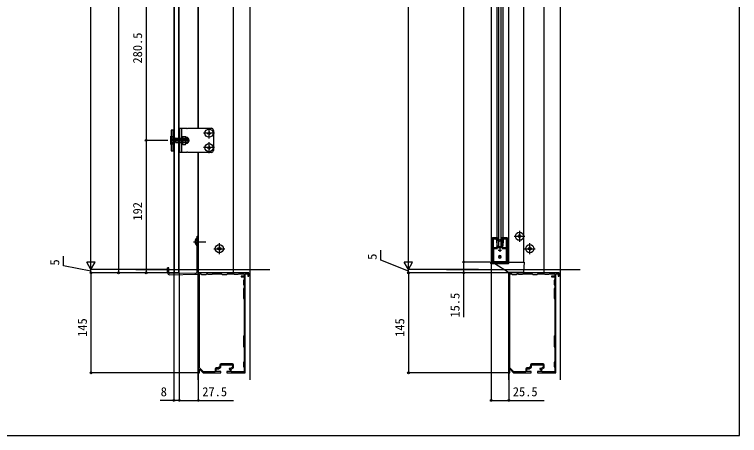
# Model space of a CAD drawing. Units: millimetres, scale not verified. Extents: x -1051 to 1050, y -1573 to 1564.
# Drawn here: x -1 to 1050, y -1572 to -961 of the extents above; entities that cross this region are included whole.
import ezdxf
from ezdxf.enums import TextEntityAlignment as Align

# ---------------------------------------------------------------- set-up
doc = ezdxf.new("R2010")
doc.units = ezdxf.units.MM
doc.header["$LTSCALE"] = 5
for name, color, linetype in [('0-2_YKK_11', 7, 'Continuous'), ('0-3_YKK_12', 2, 'Continuous'), ('0-4_YKK_13', 4, 'Continuous'), ('0-5_YKK_D', 6, 'Continuous'), ('0-6_YKK_ZWAK', 7, 'Continuous')]:
    doc.layers.add(name, color=color, linetype=linetype)
doc.styles.add('ＭＳ ゴシック', font='')
doc.styles.get('ＭＳ ゴシック').set_extended_font_data('MS Gothic')

msp = doc.modelspace()

# ---------------------------------------------------------------- linework, layer by layer
at = {"layer": '0-2_YKK_11'}
for p, q in [((702.724, -1300.295), (702.724, -1305.295)), ((700.224, -1302.795), (705.224, -1302.795)), ((315.325, -1467.995), (298.625, -1467.995)), ((765.325, -1467.995), (748.625, -1467.995))]:
    msp.add_line(p, q, dxfattribs=at)
msp.add_lwpolyline([(692.224, -1285.295), (692.224, -1320.295), (713.224, -1320.295), (713.224, -1285.295), (707.224, -1285.295), (707.224, -1287.795), (708.024, -1287.795), (708.024, -1286.295), (712.024, -1286.295), (712.024, -1299.795), (693.424, -1299.795), (693.424, -1286.295), (697.424, -1286.295), (697.424, -1287.795), (698.224, -1287.795), (698.224, -1285.295)], close=True, dxfattribs=at)
for points in [[(699.342, -1300.795), (693.324, -1300.795), (693.324, -1319.295), (712.124, -1319.295), (712.124, -1300.795), (706.107, -1300.795)], [(333.605, -1349.52), (333.725, -1349.336), (333.725, -1337.295), (337.325, -1337.295), (337.325, -1340.795), (338.725, -1340.795), (338.725, -1335.795), (304.184, -1335.795), (304, -1335.915), (303.45, -1335.915), (303.267, -1335.795), (283.184, -1335.795), (283, -1335.915), (282.45, -1335.915), (282.267, -1335.795), (274.184, -1335.795), (274, -1335.915), (273.45, -1335.915), (273.267, -1335.795), (265.725, -1335.795), (265.725, -1338.795), (266.025, -1339.095)], [(266.025, -1339.095), (266.025, -1472.495), (265.725, -1472.795), (265.725, -1480.795), (267.225, -1480.795), (267.225, -1475.895), (267.594, -1475.741), (272.725, -1480.795), (298.225, -1480.795), (298.225, -1478.795), (291.625, -1478.795), (291.625, -1475.095), (295.125, -1475.095), (298.425, -1472.595), (298.425, -1469.295), (315.525, -1469.295), (315.525, -1472.595), (312.025, -1474.495), (310.525, -1474.495), (310.525, -1475.395), (312.025, -1475.395), (312.025, -1478.795), (307.225, -1478.795), (307.225, -1480.795), (333.725, -1480.795), (333.725, -1469.253), (333.605, -1469.07), (333.605, -1468.52), (333.725, -1468.336), (333.725, -1431.253), (333.605, -1431.07), (333.605, -1430.52), (333.725, -1430.336), (333.725, -1366.253), (333.605, -1366.07), (333.605, -1365.52), (333.725, -1365.336), (333.725, -1350.253), (333.605, -1350.07), (333.605, -1349.52)], [(267.325, -1473.652), (267.325, -1337.095), (269.525, -1337.095), (270.725, -1338.295), (276.725, -1338.295), (277.925, -1337.095), (279.025, -1337.095), (279.725, -1337.795), (285.725, -1337.795), (286.425, -1337.095), (299.525, -1337.095), (300.725, -1338.295), (306.725, -1338.295), (307.925, -1337.095), (317.025, -1337.095), (317.725, -1337.795), (323.725, -1337.795), (324.425, -1337.095), (332.425, -1337.095), (332.425, -1340.795), (327.725, -1340.795), (327.725, -1341.795), (332.425, -1341.795), (332.425, -1345.595), (331.225, -1346.795), (331.225, -1352.795), (332.425, -1353.995), (332.425, -1357.595), (331.225, -1358.795), (331.225, -1372.795), (332.425, -1373.995), (332.425, -1426.595), (331.225, -1427.795), (331.225, -1442.795), (332.425, -1443.995), (332.425, -1464.595), (331.225, -1465.795), (331.225, -1471.795), (332.425, -1472.995), (332.425, -1479.295)], [(783.605, -1349.52), (783.725, -1349.336), (783.725, -1337.295), (787.325, -1337.295), (787.325, -1340.795), (788.725, -1340.795), (788.725, -1335.795), (754.184, -1335.795), (754, -1335.915), (753.45, -1335.915), (753.267, -1335.795), (733.184, -1335.795), (733, -1335.915), (732.45, -1335.915), (732.267, -1335.795), (724.184, -1335.795), (724, -1335.915), (723.45, -1335.915), (723.267, -1335.795), (715.725, -1335.795), (715.725, -1338.795), (716.025, -1339.095)], [(716.025, -1339.095), (716.025, -1472.495), (715.725, -1472.795), (715.725, -1480.795), (717.225, -1480.795), (717.225, -1475.895), (717.594, -1475.741), (722.725, -1480.795), (748.225, -1480.795), (748.225, -1478.795), (741.625, -1478.795), (741.625, -1475.095), (745.125, -1475.095), (748.425, -1472.595), (748.425, -1469.295), (765.525, -1469.295), (765.525, -1472.595), (762.025, -1474.495), (760.525, -1474.495), (760.525, -1475.395), (762.025, -1475.395), (762.025, -1478.795), (757.225, -1478.795), (757.225, -1480.795), (783.725, -1480.795), (783.725, -1469.253), (783.605, -1469.07), (783.605, -1468.52), (783.725, -1468.336), (783.725, -1431.253), (783.605, -1431.07), (783.605, -1430.52), (783.725, -1430.336), (783.725, -1366.253), (783.605, -1366.07), (783.605, -1365.52), (783.725, -1365.336), (783.725, -1350.253), (783.605, -1350.07), (783.605, -1349.52)], [(717.325, -1473.652), (717.325, -1337.095), (719.525, -1337.095), (720.725, -1338.295), (726.725, -1338.295), (727.925, -1337.095), (729.025, -1337.095), (729.725, -1337.795), (735.725, -1337.795), (736.425, -1337.095), (749.525, -1337.095), (750.725, -1338.295), (756.725, -1338.295), (757.925, -1337.095), (767.025, -1337.095), (767.725, -1337.795), (773.725, -1337.795), (774.425, -1337.095), (782.425, -1337.095), (782.425, -1340.795), (777.725, -1340.795), (777.725, -1341.795), (782.425, -1341.795), (782.425, -1345.595), (781.225, -1346.795), (781.225, -1352.795), (782.425, -1353.995), (782.425, -1357.595), (781.225, -1358.795), (781.225, -1372.795), (782.425, -1373.995), (782.425, -1426.595), (781.225, -1427.795), (781.225, -1442.795), (782.425, -1443.995), (782.425, -1464.595), (781.225, -1465.795), (781.225, -1471.795), (782.425, -1472.995), (782.425, -1479.295)], [(297.125, -1469.495), (297.125, -1471.949), (294.688, -1473.795), (291.825, -1473.795)], [(332.425, -1479.295), (313.325, -1479.295), (313.325, -1475.268), (316.825, -1473.368), (316.825, -1469.495)], [(747.125, -1469.495), (747.125, -1471.949), (744.688, -1473.795), (741.825, -1473.795)], [(782.425, -1479.295), (763.325, -1479.295), (763.325, -1475.268), (766.825, -1473.368), (766.825, -1469.495)], [(290.325, -1475.295), (290.325, -1479.295), (273.055, -1479.295), (267.325, -1473.652)], [(740.325, -1475.295), (740.325, -1479.295), (723.055, -1479.295), (717.325, -1473.652)]]:
    msp.add_lwpolyline(points, dxfattribs=at)
for centre, start, end in [((298.625, -1469.495), 90.00001, 179.99999), ((315.325, -1469.495), 0.00001, 89.99999), ((748.625, -1469.495), 90.00001, 179.99999), ((765.325, -1469.495), 0.00001, 89.99999), ((291.825, -1475.295), 90.00001, 179.99999), ((741.825, -1475.295), 90.00001, 179.99999)]:
    msp.add_arc(centre, 1.5, start, end, dxfattribs=at)
at = {"layer": '0-3_YKK_12'}
for p, q in [((340.225, -222.795), (340.225, -1490.795)), ((790.225, -222.795), (790.225, -1490.795)), ((690.224, -316.295), (690.224, -1320.295)), ((715.224, -316.295), (715.224, -1320.295)), ((737.224, -316.295), (737.224, -1320.295)), ((698.224, -351.825), (698.224, -1285.295)), ((707.224, -351.825), (707.224, -1285.295)), ((265.225, -880.795), (265.225, -1126.295)), ((266.225, -1126.295), (266.225, -880.795)), ((265.225, -1161.295), (265.225, -1282.795)), ((690.224, -1320.295), (737.224, -1320.295)), ((175.225, -1330.795), (369.272, -1330.795)), ((175.225, -1330.795), (369.272, -1330.795)), ((625.225, -1330.795), (819.272, -1330.795)), ((625.225, -1330.795), (819.272, -1330.795)), ((265.225, -1337.083), (265.225, -1490.795)), ((715.225, -1335.274), (715.225, -1490.795))]:
    msp.add_line(p, q, dxfattribs=at)
for points in [[(306.999, -300.795), (316.225, -300.795), (316.225, -1335.795), (266.225, -1335.795), (266.225, -1161.295)], [(756.999, -300.795), (766.225, -300.795), (766.225, -1335.795), (716.225, -1335.795), (716.225, -1335.295)], [(691.524, -1320.295), (691.524, -1285.295), (698.224, -1285.295)], [(707.224, -1285.295), (713.924, -1285.295), (713.924, -1320.295)]]:
    msp.add_lwpolyline(points, dxfattribs=at)
at = {"layer": '0-4_YKK_13'}
for p, q in [((230.225, -401.295), (230.225, -1335.295)), ((230.725, -400.795), (230.725, -1335.795)), ((237.725, -1335.795), (237.725, -400.795)), ((238.225, -1335.295), (238.225, -401.295)), ((241.625, -1161.295), (241.625, -1126.295)), ((250.591, -1126.295), (284.725, -1126.295)), ((289.125, -1133.295), (273.325, -1133.295)), ((278.725, -1132.945), (278.725, -1133.645)), ((278.725, -1132.945), (280.375, -1132.945)), ((278.725, -1133.645), (280.375, -1133.645)), ((280.875, -1130.795), (281.575, -1130.795)), ((280.875, -1130.795), (280.875, -1132.445)), ((280.875, -1134.145), (280.875, -1135.795)), ((281.225, -1125.395), (281.225, -1141.195)), ((281.575, -1130.795), (281.575, -1132.445)), ((281.575, -1134.145), (281.575, -1135.795)), ((282.075, -1132.945), (283.725, -1132.945)), ((282.075, -1133.645), (283.725, -1133.645)), ((283.725, -1132.945), (283.725, -1133.645)), ((287.725, -1129.295), (287.725, -1158.295)), ((253.191, -1143.795), (225.182, -1143.795)), ((225.975, -1149.795), (225.975, -1137.795)), ((225.975, -1140.445), (228.938, -1141.89)), ((226.225, -1137.295), (229.225, -1140.295)), ((226.725, -1149.795), (226.725, -1137.795)), ((226.725, -1137.795), (229.658, -1140.727)), ((229.951, -1143.795), (228.938, -1141.89)), ((229.951, -1143.795), (228.938, -1145.7)), ((229.772, -1140.828), (229.772, -1146.762)), ((230.225, -1140.795), (238.225, -1140.795)), ((230.276, -1141.056), (232.772, -1141.545)), ((232.772, -1140.795), (230.661, -1141.069)), ((232.772, -1140.795), (250.975, -1140.795)), ((232.772, -1141.545), (250.975, -1141.545)), ((243.272, -1138.021), (242.825, -1138.795)), ((242.825, -1148.795), (242.825, -1138.795)), ((243.272, -1140.908), (247.379, -1140.908)), ((250.975, -1146.795), (250.975, -1140.795)), ((280.875, -1135.795), (281.575, -1135.795)), ((225.975, -1147.145), (228.938, -1145.7)), ((226.225, -1150.295), (229.225, -1147.295)), ((226.725, -1149.795), (229.658, -1146.862)), ((230.276, -1146.533), (232.772, -1146.045)), ((232.772, -1146.795), (230.661, -1146.521)), ((232.772, -1146.045), (250.975, -1146.045)), ((243.272, -1149.568), (242.825, -1148.795)), ((243.272, -1146.681), (247.379, -1146.681)), ((289.125, -1154.295), (273.325, -1154.295)), ((278.725, -1153.945), (278.725, -1154.645)), ((278.725, -1153.945), (280.375, -1153.945)), ((278.725, -1154.645), (280.375, -1154.645)), ((280.875, -1151.795), (281.575, -1151.795)), ((280.875, -1151.795), (280.875, -1153.445)), ((280.875, -1155.145), (280.875, -1156.795)), ((281.225, -1146.395), (281.225, -1162.195)), ((281.575, -1151.795), (281.575, -1153.445)), ((281.575, -1155.145), (281.575, -1156.795)), ((282.075, -1153.945), (283.725, -1153.945)), ((282.075, -1154.645), (283.725, -1154.645)), ((283.725, -1153.945), (283.725, -1154.645)), ((284.725, -1161.295), (250.591, -1161.295)), ((280.875, -1156.795), (281.575, -1156.795)), ((731.225, -1274.895), (731.225, -1290.695)), ((258.725, -1290.795), (276.725, -1290.795)), ((263.716, -1284.895), (264.225, -1284.895)), ((264.225, -1334.847), (264.225, -1282.795)), ((264.225, -1282.795), (266.225, -1282.795)), ((264.225, -1284.895), (264.225, -1296.695)), ((264.225, -1288.045), (266.225, -1288.045)), ((266.225, -1334.847), (266.225, -1282.795)), ((698.024, -1287.995), (698.024, -1288.295)), ((698.024, -1288.295), (698.223, -1296.928)), ((698.224, -1285.295), (698.224, -1287.795)), ((698.224, -1285.295), (700.374, -1285.295)), ((698.924, -1287.59), (700.622, -1285.892)), ((698.924, -1296.759), (698.924, -1287.59)), ((701.598, -1290.126), (698.993, -1287.521)), ((701.951, -1289.772), (699.346, -1287.168)), ((701.798, -1288.225), (700.043, -1286.471)), ((700.397, -1286.117), (702.151, -1287.871)), ((705.052, -1286.117), (703.298, -1287.871)), ((703.498, -1289.772), (706.103, -1287.168)), ((703.651, -1288.225), (705.406, -1286.471)), ((703.851, -1290.126), (706.456, -1287.521)), ((706.524, -1287.59), (704.827, -1285.892)), ((707.224, -1285.295), (705.074, -1285.295)), ((706.524, -1296.759), (706.524, -1287.59)), ((707.224, -1285.295), (707.224, -1287.795)), ((707.424, -1288.295), (707.226, -1296.928)), ((707.424, -1287.995), (707.424, -1288.295)), ((723.325, -1282.795), (739.125, -1282.795)), ((732.725, -1282.295), (733.725, -1282.295)), ((264.225, -1293.545), (266.225, -1293.545)), ((288.325, -1300.795), (304.125, -1300.795)), ((296.225, -1308.695), (296.225, -1292.895)), ((297.725, -1301.295), (298.725, -1301.295)), ((699.142, -1298.829), (698.255, -1297.055)), ((698.956, -1296.893), (699.574, -1298.129)), ((699.41, -1298.995), (706.039, -1298.995)), ((705.606, -1298.295), (699.843, -1298.295)), ((706.493, -1296.893), (705.875, -1298.129)), ((706.307, -1298.829), (707.194, -1297.055)), ((738.325, -1300.795), (754.125, -1300.795)), ((746.225, -1308.695), (746.225, -1292.895)), ((747.725, -1301.295), (748.725, -1301.295)), ((691.524, -1311.295), (692.024, -1308.295)), ((691.524, -1311.295), (692.024, -1311.295)), ((691.524, -1320.295), (691.524, -1311.295)), ((692.024, -1308.295), (692.224, -1308.295)), ((692.224, -1311.295), (692.024, -1311.295)), ((704.724, -1312.795), (700.724, -1312.795)), ((713.224, -1308.295), (713.424, -1308.295)), ((713.424, -1311.295), (713.224, -1311.295)), ((713.924, -1311.295), (713.424, -1308.295)), ((713.924, -1311.295), (713.424, -1311.295)), ((713.924, -1311.295), (713.924, -1320.295)), ((690.224, -1320.295), (714.725, -1320.295)), ((714.601, -1322.795), (690.348, -1322.795)), ((715.103, -1335.219), (695.224, -1322.795)), ((714.725, -1320.295), (715.224, -1320.295)), ((715.224, -1320.295), (715.1, -1322.325)), ((715.224, -1320.295), (715.724, -1320.295)), ((715.724, -1320.295), (737.225, -1320.295)), ((737.724, -1320.295), (736.836, -1334.825)), ((737.225, -1320.295), (737.724, -1320.295)), ((223.057, -1328.547), (221.058, -1328.582)), ((221.18, -1335.58), (221.058, -1328.582)), ((223.179, -1335.546), (223.057, -1328.547)), ((224.197, -1336.528), (263.243, -1335.846)), ((224.232, -1338.528), (263.278, -1337.846)), ((230.225, -1335.295), (238.225, -1335.295)), ((230.225, -1335.295), (230.725, -1335.795)), ((230.725, -1335.795), (237.725, -1335.795)), ((238.225, -1335.295), (237.725, -1335.795)), ((261.191, -1335.882), (261.226, -1337.882)), ((736.337, -1335.295), (715.368, -1335.295))]:
    msp.add_line(p, q, dxfattribs=at)
for points in [[(704.224, -1298.295), (701.224, -1298.295), (701.224, -341.295), (704.224, -341.295)], [(226.225, -1128.795), (226.225, -1158.795), (229.225, -1158.795), (229.225, -1128.795)], [(229.225, -1131.295), (229.225, -1156.295), (230.225, -1156.295), (230.225, -1131.295)], [(238.225, -1156.295), (238.725, -1156.295), (238.725, -1131.295), (238.225, -1131.295)]]:
    msp.add_lwpolyline(points, close=True, dxfattribs=at)
for points in [[(248.859, -1161.295), (238.725, -1161.295), (238.725, -1126.295), (248.859, -1126.295)], [(225.975, -1137.795), (226.225, -1137.795), (226.725, -1137.795)], [(232.772, -1140.795), (232.772, -1146.795), (250.975, -1146.795)], [(243.272, -1138.021), (247.379, -1138.021), (247.825, -1138.795)], [(243.272, -1149.568), (247.379, -1149.568), (247.825, -1148.795), (247.825, -1138.795)], [(225.975, -1149.795), (226.225, -1149.795), (226.725, -1149.795)], [(730.725, -1281.295), (730.725, -1280.295), (731.725, -1280.295), (731.725, -1281.295)], [(261.614, -1288.295), (264.392, -1289.65), (265.001, -1290.795)], [(261.614, -1293.295), (264.392, -1291.94), (265.001, -1290.795)], [(263.716, -1284.895), (263.716, -1296.695), (264.225, -1296.695)], [(729.725, -1283.295), (728.725, -1283.295), (728.725, -1282.295), (729.725, -1282.295)], [(731.725, -1284.295), (731.725, -1285.295), (730.725, -1285.295), (730.725, -1284.295)], [(733.725, -1282.295), (733.725, -1283.295), (732.725, -1283.295)], [(294.725, -1300.295), (293.725, -1300.295), (293.725, -1301.295), (294.725, -1301.295)], [(296.725, -1299.295), (296.725, -1298.295), (295.725, -1298.295), (295.725, -1299.295)], [(295.725, -1302.295), (295.725, -1303.295), (296.725, -1303.295), (296.725, -1302.295)], [(298.725, -1301.295), (298.725, -1300.295), (297.725, -1300.295)], [(744.725, -1300.295), (743.725, -1300.295), (743.725, -1301.295), (744.725, -1301.295)], [(746.725, -1299.295), (746.725, -1298.295), (745.725, -1298.295), (745.725, -1299.295)], [(745.725, -1302.295), (745.725, -1303.295), (746.725, -1303.295), (746.725, -1302.295)], [(748.725, -1301.295), (748.725, -1300.295), (747.725, -1300.295)], [(689.849, -1322.325), (689.724, -1320.295), (690.224, -1320.295)]]:
    msp.add_lwpolyline(points, dxfattribs=at)
for centre in [(281.225, -1133.295), (281.225, -1154.295), (731.225, -1282.795), (296.225, -1300.795), (746.225, -1300.795)]:
    msp.add_circle(centre, 5.9, dxfattribs=at)
for centre, radius, start, end in [((249.725, -1125.795), 1, 210, 330), ((280.375, -1132.445), 0.5, 270, 0), ((280.375, -1134.145), 0.5, 0, 90), ((282.075, -1132.445), 0.5, 180, 270), ((282.075, -1134.145), 0.5, 90, 180), ((284.725, -1129.295), 3, 0, 90), ((230.506, -1139.879), 1.2, 225, 277.39547), ((245.381, -1139.465), 2.556, 145.61575, 214.38425), ((252.379, -1143.795), 9.553, 162.41205, 197.58795), ((245.269, -1139.465), 2.556, 325.61575, 34.38425), ((238.272, -1143.795), 9.553, 342.41205, 17.58795), ((248.325, -1138.82), 0.5, 180, 264.26083), ((247.825, -1143.795), 4.5, 275.73917, 84.26083), ((230.506, -1147.711), 1.2, 82.60453, 135), ((245.381, -1148.125), 2.556, 145.61575, 214.38425), ((245.269, -1148.125), 2.556, 325.61575, 34.38425), ((248.325, -1148.77), 0.5, 95.73917, 180), ((280.375, -1153.445), 0.5, 270, 0), ((280.375, -1155.145), 0.5, 0, 90), ((282.075, -1153.445), 0.5, 180, 270), ((282.075, -1155.145), 0.5, 90, 180), ((249.725, -1161.795), 1, 30, 150), ((284.725, -1158.295), 3, 270, 0), ((729.725, -1281.295), 1, 270, 0), ((732.725, -1281.295), 1, 180, 270), ((269.458, -1290.795), 8.232, 134.2189, 225.7811), ((698.224, -1287.995), 0.2, 90, 180), ((700.374, -1285.645), 0.35, 315, 90), ((701.774, -1289.949), 0.25, 225.00764, 45.00764), ((701.974, -1288.048), 0.25, 225.00764, 45.00764), ((703.474, -1288.048), 0.25, 134.99236, 314.99236), ((703.674, -1289.949), 0.25, 134.99236, 314.99236), ((705.074, -1285.645), 0.35, 90, 225), ((707.224, -1287.995), 0.2, 0, 90), ((729.725, -1284.295), 1, 0, 90), ((732.725, -1284.295), 1, 90, 180), ((294.725, -1299.295), 1, 270, 0), ((294.725, -1302.295), 1, 0, 90), ((297.725, -1299.295), 1, 180, 270), ((297.725, -1302.295), 1, 90, 180), ((698.523, -1296.921), 0.3, 181.31691, 206.56506), ((699.224, -1296.759), 0.3, 180, 206.56506), ((699.41, -1298.695), 0.3, 206.56506, 270), ((699.843, -1297.995), 0.3, 206.56506, 270), ((705.606, -1297.995), 0.3, 270, 333.43494), ((706.039, -1298.695), 0.3, 270, 333.43494), ((706.224, -1296.759), 0.3, 333.43494, 360), ((706.926, -1296.921), 0.3, 333.43494, 358.68309), ((744.725, -1299.295), 1, 270, 0), ((744.725, -1302.295), 1, 0, 90), ((747.725, -1299.295), 1, 180, 270), ((747.725, -1302.295), 1, 90, 180), ((702.724, -1312.795), 2, 0, 180), ((702.724, -1312.795), 2, 180, 0), ((690.348, -1322.295), 0.5, 183.5, 270), ((714.601, -1322.295), 0.5, 270, 356.5), ((224.179, -1335.528), 3, 181, 271), ((224.179, -1335.528), 1, 181, 271), ((263.225, -1334.847), 1, 271, 0), ((263.225, -1334.847), 3, 271, 0), ((715.368, -1334.795), 0.5, 237.99462, 270), ((736.337, -1334.795), 0.5, 270, 356.5)]:
    msp.add_arc(centre, radius, start, end, dxfattribs=at)
at = {"layer": '0-5_YKK_D'}
for p, q in [((110.225, -1318.795), (110.225, -237.795)), ((570.224, -1318.795), (570.224, -237.795)), ((650.224, -316.295), (650.224, -1320.295)), ((150.225, -400.795), (150.225, -1335.795)), ((190.225, -863.295), (190.225, -1143.795)), ((221.725, -1143.795), (189.225, -1143.795)), ((221.725, -1143.795), (189.225, -1143.795)), ((190.225, -1143.795), (190.225, -1335.795)), ((110.225, -1330.795), (110.225, -1310.01)), ((570.224, -1330.795), (570.224, -1310.01)), ((110.225, -1330.795), (104.225, -1320.402)), ((116.225, -1320.402), (104.225, -1320.402)), ((110.225, -1330.795), (116.225, -1320.402)), ((570.224, -1330.795), (564.224, -1320.402)), ((576.224, -1320.402), (564.224, -1320.402)), ((570.224, -1330.795), (576.224, -1320.402)), ((688.724, -1320.295), (649.224, -1320.295)), ((688.724, -1320.295), (649.224, -1320.295)), ((690.224, -1321.295), (690.224, -1521.795)), ((221.725, -1330.795), (109.225, -1330.795)), ((221.725, -1330.795), (109.225, -1330.795)), ((110.225, -1335.795), (110.225, -1330.795)), ((671.725, -1330.795), (569.224, -1330.795)), ((671.725, -1330.795), (569.224, -1330.795)), ((570.224, -1335.795), (570.224, -1330.795)), ((229.725, -1335.795), (109.225, -1335.795)), ((229.725, -1335.795), (109.225, -1335.795)), ((110.225, -1335.795), (110.225, -1480.795)), ((229.725, -1335.795), (149.225, -1335.795)), ((229.725, -1335.795), (189.225, -1335.795)), ((230.225, -1336.295), (230.225, -1521.795)), ((238.225, -1336.295), (238.225, -1521.795)), ((238.225, -1336.295), (238.225, -1521.795)), ((715.025, -1335.795), (569.224, -1335.795)), ((715.025, -1335.795), (569.224, -1335.795)), ((570.224, -1335.795), (570.224, -1480.795)), ((671.7, -1335.795), (649.224, -1335.795)), ((265.025, -1480.795), (109.225, -1480.795)), ((715.025, -1480.795), (569.224, -1480.795)), ((265.725, -1481.495), (265.725, -1521.795)), ((715.725, -1481.495), (715.725, -1521.795))]:
    msp.add_line(p, q, dxfattribs=at)
for points in [[(110.225, -1333.295), (70.225, -1325.875), (70.225, -1311.443)], [(570.224, -1333.295), (530.224, -1317.63), (530.224, -1303.198)], [(650.224, -1320.295), (650.224, -1335.795), (650.224, -1399.911)], [(238.225, -1520.795), (230.225, -1520.795), (210.489, -1520.795)], [(238.225, -1520.795), (265.725, -1520.795), (316.757, -1520.795)], [(690.224, -1520.795), (715.725, -1520.795), (766.757, -1520.795)]]:
    msp.add_lwpolyline(points, dxfattribs=at)
for centre in [(190.225, -1143.795), (190.225, -1143.795), (650.224, -1320.295), (650.224, -1320.295), (110.225, -1335.795), (110.225, -1335.795), (150.225, -1335.795), (190.225, -1335.795), (570.224, -1335.795), (570.224, -1335.795), (650.224, -1335.795), (110.225, -1480.795), (570.224, -1480.795), (230.225, -1520.795), (238.225, -1520.795), (238.225, -1520.795), (265.725, -1520.795), (690.224, -1520.795), (715.725, -1520.795)]:
    msp.add_circle(centre, 1.275, dxfattribs=at)
at = {"layer": '0-6_YKK_ZWAK'}
msp.add_lwpolyline([(-1050, -1571.7), (1050, -1571.7), (1050, 1488.3)], dxfattribs=at)

# ---------------------------------------------------------------- texts
at = {"layer": '0-5_YKK_D', "style": 'ＭＳ ゴシック'}
for s, p in [('280.5', (188.225, -1032.386)), ('192', (188.225, -1260.147)), ('5', (528.224, -1316.959)), ('5', (68.225, -1325.204)), ('15.5', (648.224, -1400.673)), ('145', (108.225, -1428.647)), ('145', (568.224, -1428.647))]:
    msp.add_text(s, height=13.2, rotation=90, dxfattribs=at).set_placement(p, align=Align.BOTTOM_LEFT)
for s, p in [('8', (211.262, -1518.795)), ('27.5', (271.496, -1518.795)), ('25.5', (721.496, -1518.795))]:
    msp.add_text(s, height=13.2, dxfattribs=at).set_placement(p, align=Align.BOTTOM_LEFT)

doc.saveas('drawing.dxf')
